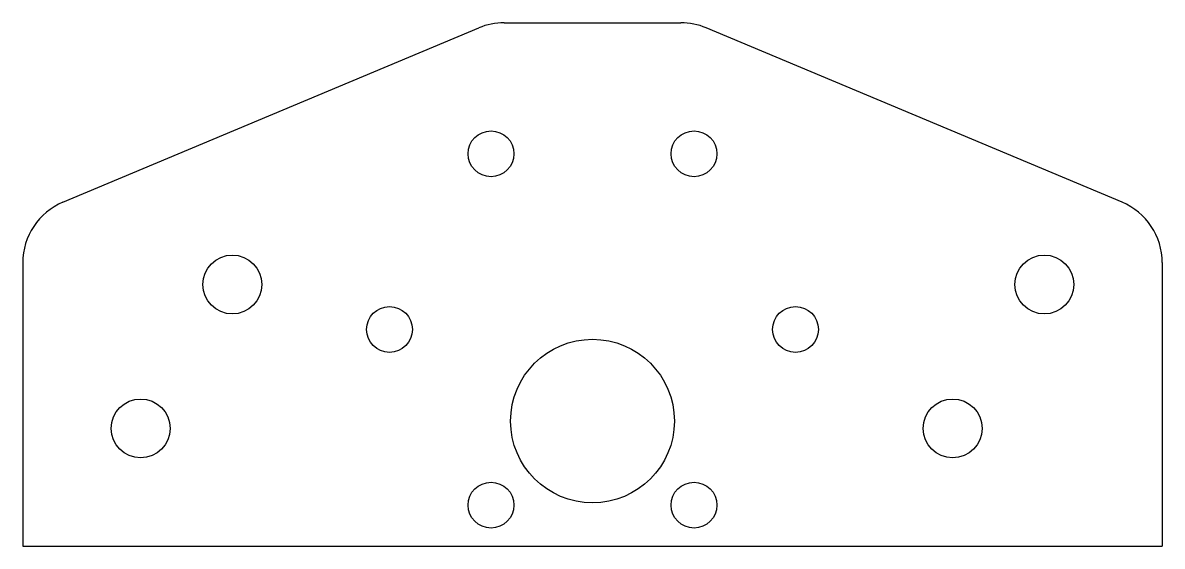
# Model space of a CAD drawing. Extents: x -129 to -42, y 4.5 to 44.5.
import ezdxf

# ---------------------------------------------------------------- set-up
doc = ezdxf.new("R2010")
doc.units = 0
doc.layers.add('VISIBLE', color=7, linetype='CONTINUOUS')

msp = doc.modelspace()

# ---------------------------------------------------------------- linework, layer by layer
at = {"layer": 'VISIBLE'}
for p, q in [((-92.235, 44.468), (-78.748, 44.468)), ((-125.926, 30.754), (-94.169, 44.078)), ((-45.057, 30.754), (-76.813, 44.078)), ((-128.991, 26.143), (-128.991, 4.468)), ((-41.991, 26.143), (-41.991, 4.468)), ((-128.991, 4.468), (-41.991, 4.468))]:
    msp.add_line(p, q, dxfattribs=at)
for centre, radius in [((-93.241, 34.457), 1.75), ((-77.741, 34.457), 1.75), ((-112.991, 24.468), 2.25), ((-50.991, 24.468), 2.25), ((-100.991, 21.033), 1.75), ((-69.991, 21.033), 1.75), ((-85.491, 14.033), 6.25), ((-119.991, 13.468), 2.25), ((-57.991, 13.468), 2.25), ((-93.241, 7.61), 1.75), ((-77.741, 7.61), 1.75)]:
    msp.add_circle(centre, radius, dxfattribs=at)
for centre, start, end in [((-92.235, 39.468), 90, 112.76197), ((-78.748, 39.468), 67.23803, 90), ((-123.991, 26.143), 112.76197, 180), ((-46.991, 26.143), 0, 67.23803)]:
    msp.add_arc(centre, 5, start, end, dxfattribs=at)

doc.saveas('drawing.dxf')
